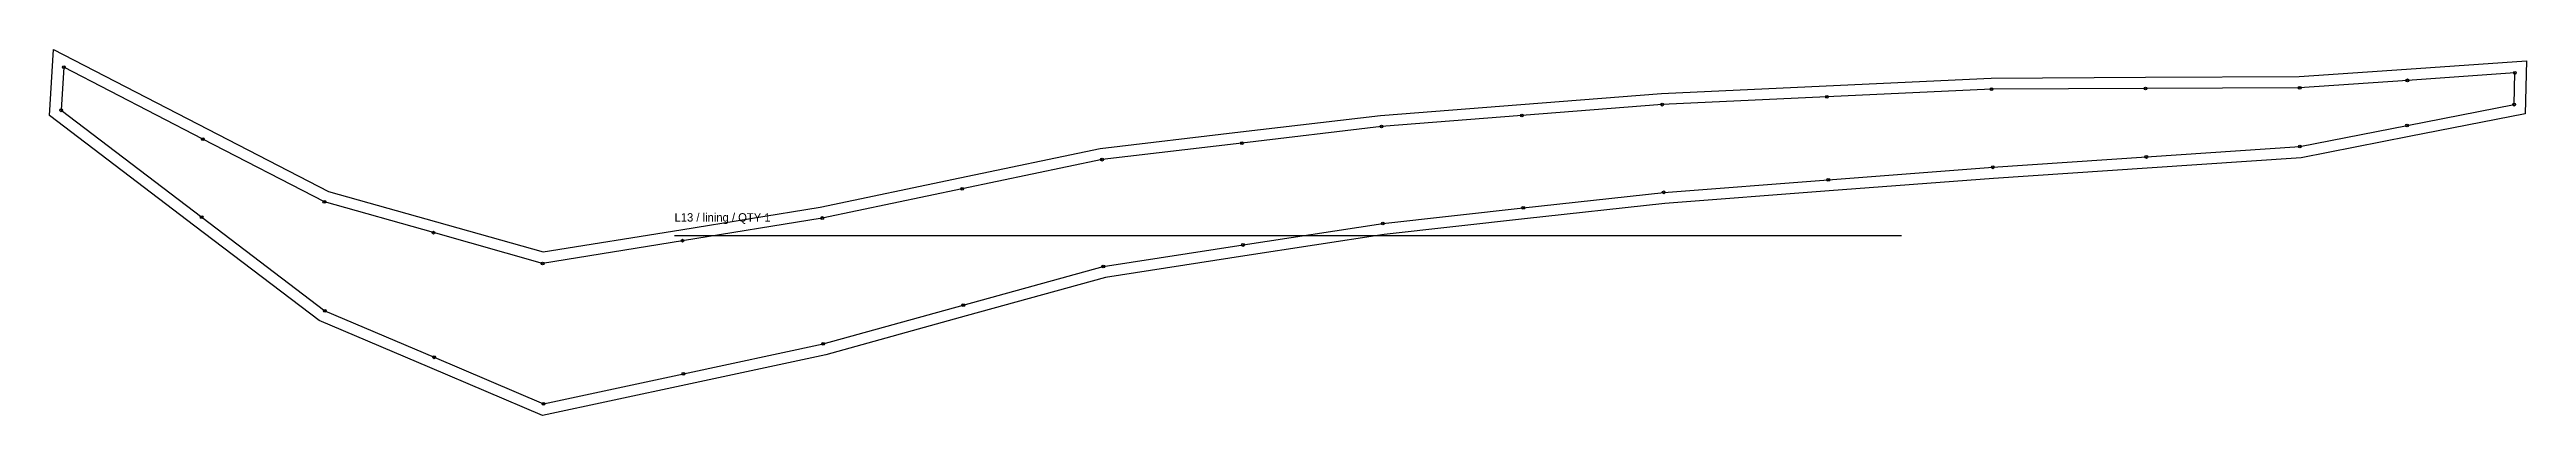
# Model space of a CAD drawing. Header units: millimetres. Extents: x -12 to 2644, y -13 to 380.
import ezdxf

# ---------------------------------------------------------------- set-up
doc = ezdxf.new("R2010")
doc.units = ezdxf.units.MM
for name, color, linetype in [('CUT', 7, 'Continuous'), ('GRAIN', 3, 'Continuous'), ('ID', 7, 'Continuous'), ('NOTCH', 1, 'Continuous'), ('SEW', 5, 'Continuous')]:
    doc.layers.add(name, color=color, linetype=linetype)

msp = doc.modelspace()

# ---------------------------------------------------------------- linework, layer by layer
at = {"layer": 'CUT'}
msp.add_lwpolyline([(-12.4, 309.6), (-8, 380.5), (157.5, 294.9), (286.9, 228), (402.7, 195.4), (517.2, 163.1), (664.6, 187), (814.3, 211.3), (964, 242.6), (1114.6, 274), (1265, 291.9), (1415.1, 309.7), (1565.9, 321.5), (1716.7, 333.3), (1893.4, 341.6), (2070.2, 349.8), (2235.7, 350.6), (2400.7, 351.3), (2515.8, 359.3), (2644.4, 368.2), (2642.9, 311.4), (2518.6, 287), (2402.9, 264.3), (2237.5, 253.1), (2072.8, 242), (1896.4, 228.6), (1720.1, 215.1), (1569.7, 198.5), (1419.3, 181.8), (1269.7, 158.8), (1120.4, 135.7), (970.9, 94.4), (820.4, 52.8), (670, 20.5), (516.3, -12.5), (395.4, 38.9), (276.7, 89.5), (143.6, 190.8)], close=True, dxfattribs=at)
at = {"layer": 'GRAIN'}
msp.add_line((658, 180.7), (1974, 180.7), dxfattribs=at)
at = {"layer": 'NOTCH'}
for centre in [(2.9, 361.4), (2516.6, 347.3), (2632, 355.3), (1717.4, 321.3), (1894, 329.6), (2070.5, 337.8), (2235.8, 338.6), (2401.1, 339.3), (2631.2, 321.3), (0, 315.2), (1416.3, 297.7), (1566.9, 309.5), (2516.3, 298.8), (152, 284.3), (1266.4, 279.9), (2236.7, 265.1), (2401.3, 276.3), (1116.5, 262.2), (1895.5, 240.5), (2072, 254), (282.4, 216.8), (966.5, 230.8), (1719, 227.1), (150.8, 200.4), (816.5, 199.5), (1417.8, 193.7), (1568.4, 210.4), (399.5, 183.8), (666.5, 175.2), (1267.8, 170.6), (516.5, 150.8), (1117.9, 147.5), (967.7, 106), (282.8, 99.9), (817.5, 64.5), (400.1, 50), (667.5, 32.2), (517.5, 0)]:
    msp.add_circle(centre, 1.5, dxfattribs=at)
at = {"layer": 'SEW'}
msp.add_lwpolyline([(0, 315.2), (150.8, 200.4), (282.8, 99.9), (400.1, 50), (517.5, 0), (667.5, 32.2), (817.5, 64.5), (967.7, 106), (1117.9, 147.5), (1267.8, 170.6), (1417.8, 193.7), (1568.4, 210.4), (1719, 227.1), (1895.5, 240.5), (2072, 254), (2236.7, 265.1), (2401.3, 276.3), (2516.3, 298.8), (2631.2, 321.3), (2632, 355.3), (2516.6, 347.3), (2401.1, 339.3), (2235.8, 338.6), (2070.5, 337.8), (1894, 329.6), (1717.4, 321.3), (1566.9, 309.5), (1416.3, 297.7), (1266.4, 279.9), (1116.5, 262.2), (966.5, 230.8), (816.5, 199.5), (666.5, 175.2), (516.5, 150.8), (399.5, 183.8), (282.4, 216.8), (152, 284.3), (2.9, 361.4)], close=True, dxfattribs=at)

# ---------------------------------------------------------------- texts
at = {"layer": 'ID'}
msp.add_text('L13 / lining / QTY 1', height=9, dxfattribs=at).set_placement((658, 195.7))

doc.saveas('drawing.dxf')
